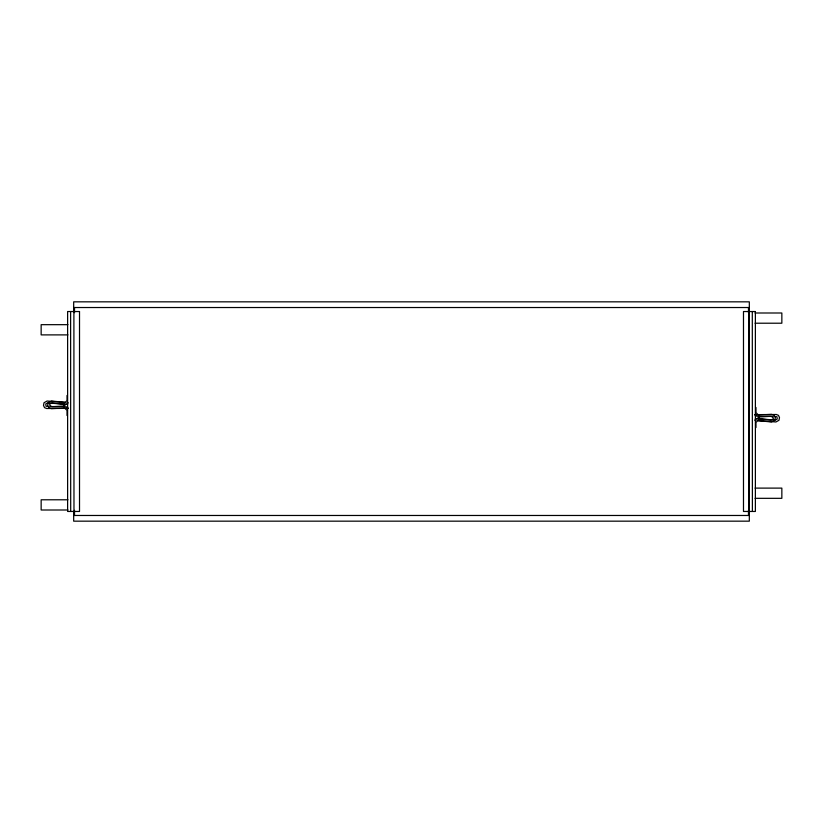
<?xml version="1.0" encoding="UTF-8"?>
<svg xmlns="http://www.w3.org/2000/svg" width="823" height="823" viewBox="0 0 823 823"><rect width="100%" height="100%" fill="white"/><g stroke="black" fill="none" stroke-linecap="round" stroke-linejoin="round"><path stroke-width="1.23" d="M63.783 403.692L63.783 407.272L67.013 410.379L67.013 415.512M64.904 404.628L64.904 406.336L66.622 408.043L68.319 408.043M758.096 418.372L758.096 416.664L756.378 414.957L754.681 414.957M759.218 419.308L759.218 415.728L755.987 412.621L755.987 407.488M64.595 402.91L67.013 400.585L67.013 395.452M758.405 420.09L755.987 422.415L755.987 427.549M67.517 406.469L66.488 407.076L66.745 408.249L67.939 408.362M755.483 416.531L756.512 415.924L756.255 414.751L755.061 414.638M66.622 402.91L68.319 402.91M756.378 420.09L754.681 420.09M64.883 402.334L51.571 401.038L48.218 402.694L47.652 405.389L48.886 407.735L51.468 408.64L63.824 408.033L63.731 406.151L51.746 406.737L49.637 405.111L49.874 403.98L51.921 402.972L67.579 404.494L64.585 404.258M758.415 418.742L755.421 418.506L771.079 420.028L773.126 419.02L773.363 417.889L771.254 416.263L759.269 416.85L759.176 414.967L771.532 414.36L774.114 415.265L775.348 417.611L774.782 420.306L771.429 421.962L758.117 420.666M49.164 406.593L46.026 406.253L45.759 403.97L47.683 402.9L63.402 404.165M773.836 416.407L776.974 416.747L777.241 419.03L775.317 420.1L759.598 418.835M50.337 406.583L63.34 406.49M64.647 408.383L46.695 408.506L44.545 407.663L43.496 405.42L44.03 402.735L47.065 401.027L64.822 402.396M758.353 414.617L776.305 414.494L778.455 415.337L779.504 417.58L778.97 420.265L775.935 421.973L758.178 420.604M759.66 416.51L772.663 416.417M73.679 307.524L749.321 307.524M755.072 312.997L781.85 312.997L781.85 323.213L755.072 323.213M67.928 324.674L41.15 324.674L41.15 334.889L67.928 334.889M755.072 488.111L781.85 488.111L781.85 498.327L755.072 498.327M67.928 499.787L41.15 499.787L41.15 510.003L67.928 510.003M73.679 515.476L749.321 515.476M759.176 414.967L759.269 416.85M63.824 408.033L63.731 406.151M752.304 311.536L752.387 511.464M749.321 311.536L749.321 301.835L73.679 301.835L73.679 311.536M749.321 511.464L749.321 521.165L73.679 521.165L73.679 511.464M748.477 307.545L748.477 312.678M748.477 510.322L748.477 515.455M74.523 307.545L74.523 312.678M74.523 510.322L74.523 515.455M73.895 311.536L73.977 511.464M70.613 311.536L70.696 511.464M79.512 311.536L67.62 311.536L67.62 511.464L79.512 511.464L79.512 311.536M755.38 311.536L743.488 311.536L743.488 511.464L755.38 511.464L755.38 311.536M749.105 511.464L749.105 311.536L749.023 511.464"/></g></svg>
